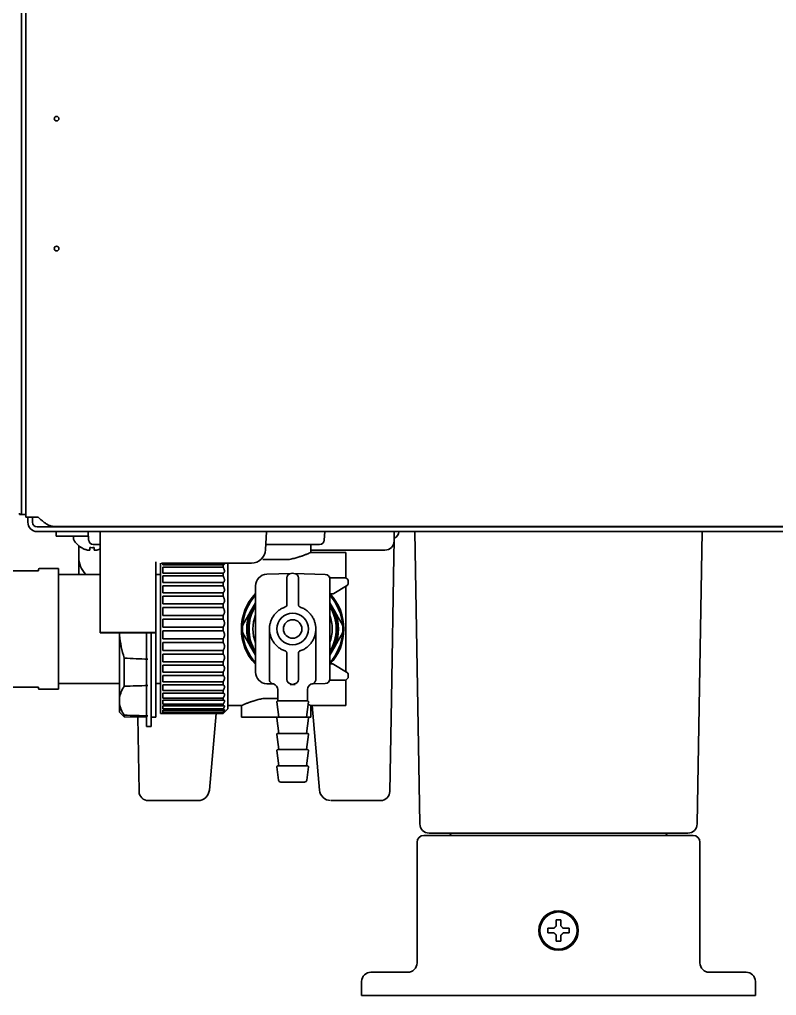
# Model space of a CAD drawing. Extents: x 5809 to 10669, y -850 to 3566.
# Drawn here: x 9530.1 to 9693.3, y 1270.8 to 1481.2 of the extents above; entities that cross this region are included whole.
import ezdxf

# ---------------------------------------------------------------- set-up
doc = ezdxf.new("R2010")
doc.units = 0
doc.header["$LTSCALE"] = 5
doc.layers.add('1', color=7, linetype='CONTINUOUS', true_color=0xffffff)

msp = doc.modelspace()

# ---------------------------------------------------------------- linework, layer by layer
at = {"layer": '1', "color": 7, "linetype": 'Continuous', "lineweight": 35}
for p, q in [((9531.47, 1373.93), (9531.47, 2070.96)), ((9530.47, 1559.88), (9530.47, 1374.53)), ((9530.07, 1374.53), (9530.07, 1374.8)), ((9531.47, 1374.53), (9530.07, 1374.53)), ((9531.47, 1373.93), (9534.07, 1373.93)), ((9531.87, 1372.83), (9531.87, 1373.93)), ((9532.87, 1372.83), (9532.87, 1373.93)), ((9533.87, 1371.83), (9778.77, 1371.83)), ((9537.53, 1371.93), (10529.01, 1371.93)), ((9674.77, 1371.93), (9674.77, 1371.83)), ((10531.47, 1370.83), (9533.87, 1370.83)), ((9537.95, 1369.83), (9537.95, 1370.83)), ((9542.95, 1369.83), (9537.95, 1369.83)), ((9544.94, 1369.83), (9542.95, 1369.83)), ((9544.98, 1368.97), (9544.88, 1370.83)), ((9547.47, 1370.83), (9547.47, 1349.08)), ((9583.3, 1370.83), (9583.09, 1366.87)), ((9595.86, 1370.83), (9595.77, 1368.97)), ((9610.87, 1370.83), (9610.84, 1368.79)), ((9611.84, 1370.83), (9611.84, 1370.77)), ((9616.37, 1307.79), (9615.27, 1370.83)), ((9676.17, 1307.79), (9677.27, 1370.83)), ((9541.7, 1369.43), (9541.7, 1369.23)), ((9542.87, 1367.72), (9542.87, 1365.33)), ((9545.98, 1368.03), (9546.98, 1368.03)), ((9546.98, 1368.03), (9547.47, 1368.03)), ((9583.15, 1368.03), (9593.77, 1368.03)), ((9592.85, 1366.28), (9592.85, 1368.03)), ((9593.77, 1368.03), (9594.77, 1368.03)), ((9610.84, 1368.79), (9610.78, 1365.47)), ((9543.4, 1367.35), (9543.4, 1367.38)), ((9600.45, 1366.33), (9592.76, 1366.33)), ((9592.85, 1366.83), (9605.84, 1366.83)), ((9600.45, 1360.78), (9600.45, 1366.33)), ((9605.84, 1366.83), (9608.84, 1366.83)), ((9610.78, 1365.47), (9610.24, 1334.69)), ((9542.87, 1361.58), (9542.87, 1365.33)), ((9559.47, 1349.08), (9559.47, 1364.27)), ((9560.45, 1331.58), (9560.45, 1364.03)), ((9560.65, 1364.03), (9580.1, 1364.03)), ((9560.95, 1363.65), (9560.95, 1364.03)), ((9573.95, 1363.65), (9560.95, 1363.65)), ((9573.95, 1363.12), (9573.95, 1363.65)), ((9574.95, 1364.03), (9574.95, 1332.58)), ((9588.28, 1364.83), (9582.53, 1364.83)), ((9534.15, 1362.35), (9515.83, 1362.35)), ((9534.15, 1362.63), (9534.15, 1362.35)), ((9538.45, 1362.83), (9534.35, 1362.83)), ((9538.45, 1336.83), (9538.45, 1362.83)), ((9547.47, 1361.58), (9538.45, 1361.58)), ((9560.45, 1361.58), (9559.47, 1361.58)), ((9560.95, 1361.86), (9560.95, 1363.12)), ((9560.95, 1363.12), (9573.95, 1363.12)), ((9573.95, 1361.86), (9560.95, 1361.86)), ((9560.95, 1359.84), (9560.95, 1361.25)), ((9560.95, 1361.25), (9573.95, 1361.25)), ((9573.95, 1361.25), (9573.95, 1361.86)), ((9583.37, 1361.63), (9588.57, 1361.81)), ((9588.67, 1361.82), (9588.95, 1361.83)), ((9588.95, 1361.83), (9589.24, 1361.82)), ((9589.24, 1361.82), (9595.99, 1361.58)), ((9573.95, 1359.84), (9560.95, 1359.84)), ((9560.95, 1357.61), (9560.95, 1359.15)), ((9560.95, 1359.15), (9573.95, 1359.15)), ((9573.95, 1359.15), (9573.95, 1359.84)), ((9580.95, 1340.52), (9580.95, 1359.13)), ((9596.95, 1360.58), (9596.95, 1359.58)), ((9596.95, 1359.58), (9596.95, 1340.07)), ((9597.26, 1360.83), (9600.2, 1360.83)), ((9600.59, 1359.11), (9597.82, 1357.45)), ((9600.45, 1340.63), (9600.45, 1359.03)), ((9600.95, 1360.08), (9600.95, 1359.75)), ((9573.95, 1357.61), (9560.95, 1357.61)), ((9573.95, 1356.88), (9573.95, 1357.61)), ((9587.7, 1355.04), (9587.7, 1358.32)), ((9590.2, 1358.32), (9590.2, 1355.04)), ((9597.1, 1357.38), (9596.95, 1357.38)), ((9597.56, 1357.38), (9597.1, 1357.38)), ((9560.95, 1355.24), (9560.95, 1356.88)), ((9560.95, 1356.88), (9573.95, 1356.88)), ((9573.95, 1355.24), (9560.95, 1355.24)), ((9573.95, 1354.47), (9573.95, 1355.24)), ((9580.95, 1355.47), (9579.68, 1353.26)), ((9598.23, 1353.26), (9596.95, 1355.47)), ((9560.95, 1352.76), (9560.95, 1354.47)), ((9560.95, 1354.47), (9573.95, 1354.47)), ((9573.95, 1352.76), (9560.95, 1352.76)), ((9573.95, 1351.97), (9573.95, 1352.76)), ((9560.95, 1351.97), (9573.95, 1351.97)), ((9560.95, 1350.23), (9560.95, 1351.97)), ((9547.47, 1349.08), (9554.06, 1349.08)), ((9547.47, 1349.08), (9547.47, 1348.98)), ((9547.47, 1348.98), (9559.47, 1348.98)), ((9551.65, 1348.49), (9551.65, 1348.98)), ((9554.06, 1349.08), (9559.47, 1349.08)), ((9557.45, 1328.83), (9557.45, 1348.98)), ((9558.45, 1348.98), (9558.45, 1328.83)), ((9559.45, 1330.79), (9559.45, 1348.98)), ((9559.47, 1348.98), (9559.47, 1349.08)), ((9573.95, 1350.23), (9560.95, 1350.23)), ((9560.95, 1349.42), (9573.95, 1349.42)), ((9560.95, 1347.69), (9560.95, 1349.42)), ((9573.95, 1349.42), (9573.95, 1350.23)), ((9583.95, 1349.83), (9583.95, 1338.85)), ((9593.95, 1338.84), (9593.95, 1349.85)), ((9551.65, 1335.04), (9551.65, 1348.49)), ((9573.95, 1347.69), (9560.95, 1347.69)), ((9560.95, 1345.18), (9560.95, 1346.89)), ((9560.95, 1346.89), (9573.95, 1346.89)), ((9573.95, 1346.89), (9573.95, 1347.69)), ((9573.95, 1345.18), (9560.95, 1345.18)), ((9560.95, 1342.77), (9560.95, 1344.41)), ((9560.95, 1344.41), (9573.95, 1344.41)), ((9573.95, 1344.41), (9573.95, 1345.18)), ((9579.68, 1346.39), (9580.95, 1344.18)), ((9587.7, 1341.33), (9587.7, 1344.61)), ((9590.2, 1344.61), (9590.2, 1341.33)), ((9596.95, 1344.18), (9598.23, 1346.39)), ((9552.65, 1343.56), (9552.65, 1337.5)), ((9573.95, 1342.77), (9560.95, 1342.77)), ((9573.95, 1342.04), (9573.95, 1342.77)), ((9596.95, 1342.28), (9597.1, 1342.28)), ((9597.1, 1342.28), (9597.56, 1342.28)), ((9597.82, 1342.2), (9600.59, 1340.54)), ((9560.95, 1340.5), (9560.95, 1342.04)), ((9560.95, 1342.04), (9573.95, 1342.04)), ((9573.95, 1340.5), (9560.95, 1340.5)), ((9573.95, 1339.82), (9573.95, 1340.5)), ((9538.45, 1338.08), (9551.65, 1338.08)), ((9559.45, 1338.08), (9560.45, 1338.08)), ((9560.95, 1338.41), (9560.95, 1339.82)), ((9560.95, 1339.82), (9573.95, 1339.82)), ((9573.95, 1338.41), (9560.95, 1338.41)), ((9573.95, 1337.79), (9573.95, 1338.41)), ((9584.82, 1337.97), (9583.37, 1338.02)), ((9595.99, 1338.07), (9593.08, 1337.97)), ((9596.95, 1340.07), (9596.95, 1339.07)), ((9600.2, 1338.83), (9597.26, 1338.83)), ((9600.45, 1333.33), (9600.45, 1338.87)), ((9600.95, 1339.9), (9600.95, 1339.58)), ((9515.84, 1337.3), (9534.15, 1337.3)), ((9534.15, 1337.03), (9534.15, 1337.3)), ((9534.35, 1336.83), (9538.45, 1336.83)), ((9560.95, 1336.54), (9560.95, 1337.79)), ((9560.95, 1337.79), (9573.95, 1337.79)), ((9573.95, 1336.54), (9560.95, 1336.54)), ((9560.95, 1334.92), (9560.95, 1336)), ((9560.95, 1336), (9573.95, 1336)), ((9573.95, 1336), (9573.95, 1336.54)), ((9585.75, 1336.76), (9585.75, 1334.33)), ((9588.48, 1337.84), (9588.44, 1337.84)), ((9588.95, 1337.83), (9588.48, 1337.84)), ((9589.43, 1337.84), (9588.95, 1337.83)), ((9589.47, 1337.84), (9589.43, 1337.84)), ((9592.15, 1334.33), (9592.15, 1336.76)), ((9551.65, 1333.7), (9551.65, 1335.04)), ((9573.95, 1334.92), (9560.95, 1334.92)), ((9560.95, 1333.6), (9560.95, 1334.47)), ((9560.95, 1334.47), (9573.95, 1334.47)), ((9573.95, 1334.47), (9573.95, 1334.92)), ((9582.53, 1334.83), (9585.75, 1334.83)), ((9585.55, 1334.1), (9585.95, 1330.83)), ((9588.95, 1334.33), (9585.75, 1334.33)), ((9592.15, 1334.33), (9588.95, 1334.33)), ((9591.95, 1330.83), (9592.35, 1334.1)), ((9609.89, 1314.79), (9610.24, 1334.69)), ((9551.65, 1331.93), (9551.65, 1333.7)), ((9551.65, 1331.93), (9552.65, 1330.91)), ((9573.95, 1333.6), (9560.95, 1333.6)), ((9560.95, 1332.6), (9560.95, 1333.25)), ((9560.95, 1333.25), (9573.95, 1333.25)), ((9573.95, 1332.6), (9560.95, 1332.6)), ((9560.95, 1331.93), (9560.95, 1332.35)), ((9560.95, 1332.35), (9573.95, 1332.35)), ((9573.95, 1331.93), (9560.95, 1331.93)), ((9560.95, 1331.61), (9560.95, 1331.79)), ((9560.95, 1331.79), (9573.95, 1331.79)), ((9573.95, 1333.25), (9573.95, 1333.6)), ((9573.95, 1332.35), (9573.95, 1332.6)), ((9573.95, 1331.79), (9573.95, 1331.93)), ((9574.1, 1331.72), (9573.95, 1331.58)), ((9574.1, 1331.72), (9574.95, 1332.58)), ((9574.95, 1333.33), (9578.05, 1333.33)), ((9577.95, 1333.37), (9577.95, 1330.83)), ((9592.76, 1333.33), (9600.45, 1333.33)), ((9592.85, 1330.83), (9592.85, 1333.37)), ((9594.75, 1315.11), (9593.15, 1333.33)), ((9552.65, 1330.91), (9552.65, 1331.24)), ((9552.65, 1330.91), (9557.45, 1330.82)), ((9555.85, 1314.79), (9555.57, 1330.86)), ((9558.45, 1330.81), (9559.45, 1330.79)), ((9560.45, 1331.58), (9560.95, 1331.58)), ((9573.95, 1331.61), (9560.95, 1331.61)), ((9560.95, 1331.58), (9573.95, 1331.58)), ((9572.44, 1331.64), (9571, 1315.11)), ((9573.95, 1331.58), (9573.95, 1331.61)), ((9577.95, 1330.83), (9585.4, 1330.83)), ((9585.4, 1330.83), (9585.75, 1330.83)), ((9585.55, 1330.6), (9585.95, 1327.33)), ((9585.75, 1330.83), (9592.15, 1330.83)), ((9591.95, 1327.33), (9592.35, 1330.6)), ((9592.15, 1330.83), (9592.85, 1330.83)), ((9557.45, 1328.83), (9558.45, 1328.83)), ((9585.55, 1327.1), (9585.95, 1323.83)), ((9592.15, 1327.33), (9585.75, 1327.33)), ((9591.95, 1323.83), (9592.35, 1327.1)), ((9585.55, 1323.6), (9585.95, 1320.33)), ((9592.15, 1323.83), (9585.75, 1323.83)), ((9591.95, 1320.33), (9592.35, 1323.6)), ((9585.55, 1320.1), (9585.9, 1317.27)), ((9592.15, 1320.33), (9585.75, 1320.33)), ((9592.01, 1317.27), (9592.35, 1320.1)), ((9586.4, 1316.83), (9591.51, 1316.83)), ((9557.85, 1312.83), (9568.51, 1312.83)), ((9597.24, 1312.83), (9607.9, 1312.83)), ((9617.27, 1305.33), (9619.77, 1305.33)), ((9620.37, 1305.83), (9618.37, 1305.83)), ((9619.77, 1305.33), (9672.77, 1305.33)), ((9672.17, 1305.83), (9620.37, 1305.83)), ((9623.03, 1305.33), (9623.03, 1305.33)), ((9623.03, 1305.33), (9623.03, 1305.33)), ((9669.51, 1305.33), (9669.51, 1305.33)), ((9674.17, 1305.83), (9672.17, 1305.83)), ((9672.77, 1305.33), (9675.27, 1305.33)), ((9615.77, 1277.83), (9615.77, 1303.83)), ((9676.77, 1303.83), (9676.77, 1277.83)), ((9643.97, 1284.83), (9643.97, 1285.33)), ((9643.97, 1284.33), (9643.97, 1284.83)), ((9648.57, 1285.33), (9648.57, 1284.83)), ((9648.57, 1284.83), (9648.57, 1284.33)), ((9604.86, 1275.58), (9604.85, 1275.57)), ((9605.83, 1275.83), (9607.83, 1275.83)), ((9607.83, 1275.83), (9614.14, 1275.83)), ((9678.32, 1275.88), (9678.14, 1275.93)), ((9678.4, 1275.83), (9684.72, 1275.83)), ((9684.72, 1275.83), (9686.72, 1275.83)), ((9687.7, 1275.57), (9687.68, 1275.58)), ((9603.77, 1270.83), (9603.83, 1273.86)), ((9688.72, 1273.86), (9688.77, 1270.83)), ((9607.77, 1270.83), (9603.77, 1270.83)), ((9684.77, 1270.83), (9607.77, 1270.83)), ((9688.77, 1270.83), (9684.77, 1270.83))]:
    msp.add_line(p, q, dxfattribs=at)
for centre, radius in [((9538.07, 1459.83), 0.5), ((9538.07, 1431.83), 0.5), ((9588.95, 1349.83), 3.4), ((9588.95, 1349.83), 2), ((9646.27, 1284.83), 4.25), ((9646.27, 1284.83), 4)]:
    msp.add_circle(centre, radius, dxfattribs=at)
for centre, radius, start, end in [((9533.87, 1372.83), 2, 180, 270), ((9533.87, 1372.83), 1, 180, 270), ((9542.1, 1369.43), 0.4, 90, 180), ((9610.34, 1370.83), 1.5, 289.9269, 358), ((9542.1, 1369.23), 0.4, 180, 210.3012), ((9545.9, 1371.45), 4.8, 210.3012, 238.6273), ((9545.98, 1369.03), 1, 183, 270), ((9594.77, 1369.03), 1, 270, 357), ((9608.84, 1368.83), 2, 270, 359), ((9580.1, 1367.03), 3, 270, 357), ((9548.37, 1365.33), 5.5, 180, 222.9862), ((9534.35, 1362.63), 0.2, 90, 180), ((9583.45, 1359.13), 2.5, 92, 180), ((9588.7, 1360.82), 1, 92.0003, 180), ((9589.2, 1360.82), 1, 0, 88), ((9595.95, 1360.58), 1, 0, 88), ((9597.26, 1361.33), 0.5, 209.7821, 270), ((9600.2, 1360.08), 0.75, 0, 90), ((9600.2, 1359.75), 0.75, 300.9638, 0), ((9588.95, 1349.83), 11.05, 136.3895, 223.6163), ((9588.95, 1349.83), 10.8, 137.7946, 175.4744), ((9588.95, 1349.83), 11.05, 316.3838, 43.6106), ((9588.95, 1349.83), 10.8, 4.5256, 42.2054), ((9597.56, 1357.88), 0.5, 270, 300.9638), ((9588.95, 1349.83), 9.65, 146.0024, 213.9975), ((9587.2, 1355.04), 0.5, 288.553, 0), ((9588.95, 1349.83), 9.65, 0, 34.0031), ((9588.95, 1349.83), 9.89, 159.6926, 200.3074), ((9588.95, 1349.83), 9.4, 148.3312, 211.6687), ((9588.95, 1349.83), 8.55, 159.3393, 200.6606), ((9588.95, 1349.83), 9.4, 0, 31.6744), ((9588.95, 1349.83), 8.55, 0, 20.6663), ((9588.95, 1349.83), 9.89, 339.6926, 20.3074), ((9588.95, 1349.83), 10.8, 175.4744, 184.5256), ((9588.95, 1349.83), 5, 342.7172, 17.3503), ((9588.95, 1349.83), 10.8, 355.4744, 4.5256), ((9588.95, 1349.83), 10.8, 184.5256, 222.2054), ((9588.95, 1349.83), 9.65, 325.9969, 0), ((9588.95, 1349.83), 9.4, 328.3256, 0), ((9588.95, 1349.83), 8.55, 339.3337, 0), ((9588.95, 1349.83), 10.8, 317.7946, 355.4744), ((9590.7, 1344.61), 0.5, 108.553, 180), ((9694.75, 4040.46), 2700.64, 266.98385, 267.09219), ((9597.56, 1341.78), 0.5, 59.0362, 90), ((9583.45, 1340.52), 2.5, 180, 268), ((9600.2, 1339.9), 0.75, 0, 59.0362), ((9595.95, 1339.07), 1, 272, 0), ((9597.26, 1338.33), 0.5, 90, 150.2179), ((9600.2, 1339.58), 0.75, 270, 0), ((9534.35, 1337.03), 0.2, 180, 270), ((9585.75, 1334.13), 0.2, 90, 186.9365), ((9592.15, 1334.13), 0.2, 353.0635, 90), ((9585.75, 1330.63), 0.2, 90, 186.9365), ((9592.15, 1330.63), 0.2, 353.0635, 90), ((9585.75, 1327.13), 0.2, 90, 186.9365), ((9592.15, 1327.13), 0.2, 353.0635, 90), ((9585.75, 1323.63), 0.2, 90, 186.9365), ((9592.15, 1323.63), 0.2, 353.0635, 90), ((9585.75, 1320.13), 0.2, 90, 186.9365), ((9592.15, 1320.13), 0.2, 353.0635, 90), ((9586.4, 1317.33), 0.5, 186.9365, 270), ((9591.51, 1317.33), 0.5, 270, 353.0635), ((9568.51, 1315.33), 2.5, 271.5557, 355), ((9597.24, 1315.33), 2.5, 185, 267.8197), ((9557.85, 1314.83), 2, 181, 269.999), ((9607.9, 1314.83), 2, 272.0666, 359), ((9618.37, 1307.83), 2, 181, 270), ((9674.17, 1307.83), 2, 270, 359), ((9617.27, 1303.83), 1.5, 90, 180), ((9622.53, 1305.33), 0.5, 1, 90), ((9622.57, 1305.33), 0.5, 0, 90), ((9669.97, 1305.33), 0.5, 90, 180), ((9670.01, 1305.33), 0.5, 90, 179), ((9675.27, 1303.83), 1.5, 0, 90), ((9613.77, 1277.83), 2, 270, 0), ((9678.77, 1277.83), 2, 180, 270), ((9605.83, 1273.83), 2, 90, 179), ((9686.72, 1273.83), 2, 1, 90)]:
    msp.add_arc(centre, radius, start, end, dxfattribs=at)
for centre, major_axis, ratio, start_param, end_param in [((9588.7, 1338.94), (-1, 0), 0.9574, 0, 1.527307), ((9589.2, 1338.94), (1, 0), 0.957403, 4.755865, 6.283172), ((9593.4, 1336.76), (0.08, -1.25), 1, 3.110904, 4.65072), ((9694.75, -10.95), (-2700.64, 0), 0.5, 4.76314, 4.765031), ((9584.5, 1336.76), (0.06, 1.25), 1, 4.75561, 6.08084), ((9694.75, 2679.68), (-2700.64, 0), 0.5, 1.518154, 1.520046)]:
    msp.add_ellipse(centre, major_axis=major_axis, ratio=ratio, start_param=start_param, end_param=end_param, dxfattribs=at)
for points, knots in [([(9537.53, 1371.93), (9537.44, 1371.93), (9537.27, 1371.94), (9537, 1371.98), (9536.74, 1372.05), (9536.47, 1372.15), (9536.2, 1372.28), (9535.94, 1372.43), (9535.67, 1372.6), (9535.4, 1372.79), (9535.14, 1372.99), (9534.87, 1373.22), (9534.61, 1373.45), (9534.34, 1373.68), (9534.16, 1373.85), (9534.07, 1373.93)], [0.0026375, 0.0026375, 0.0026375, 0.0026375, 0.0769231, 0.1538462, 0.2307692, 0.3076923, 0.3846154, 0.4615385, 0.5384615, 0.6153846, 0.6923077, 0.7692308, 0.8461538, 0.9230769, 1, 1, 1, 1]), ([(9675.3, 1371.88), (9675.28, 1371.88), (9675.27, 1371.88), (9675.1, 1371.84), (9674.94, 1371.83), (9674.77, 1371.83)], [0, 0, 0, 0, 0.067474, 0.067474, 1, 1, 1, 1]), ([(9543.4, 1367.38), (9543.61, 1367.26), (9543.82, 1367.15), (9544.14, 1367.01), (9544.25, 1366.97), (9544.47, 1366.89), (9544.59, 1366.86), (9544.7, 1366.83)], [0, 0, 0, 0, 0.5, 0.5, 0.75, 0.75, 1, 1, 1, 1]), ([(9546.2, 1367.38), (9546.2, 1367.26), (9546.2, 1367.15), (9546.2, 1367.01), (9546.2, 1366.97), (9546.2, 1366.89), (9546.2, 1366.86), (9546.2, 1366.83)], [0, 0, 0, 0, 0.5, 0.5, 0.75, 0.75, 1, 1, 1, 1]), ([(9546.7, 1366.83), (9546.76, 1366.84), (9546.87, 1366.87), (9547.03, 1366.92), (9547.19, 1366.98), (9547.33, 1367.04), (9547.43, 1367.08), (9547.47, 1367.1)], [0, 0, 0, 0, 0.205208, 0.410416, 0.615624, 0.820832, 1, 1, 1, 1]), ([(9592.85, 1366.33), (9592.85, 1366.33), (9592.84, 1366.32), (9592.8, 1366.3), (9592.76, 1366.29), (9592.76, 1366.28), (9592.74, 1366.28), (9592.73, 1366.27), (9592.71, 1366.26), (9592.69, 1366.25), (9592.63, 1366.23), (9592.53, 1366.18), (9592.35, 1366.11), (9592.21, 1366.04), (9592.09, 1365.99), (9592.05, 1365.98), (9591.98, 1365.95), (9591.96, 1365.94), (9591.92, 1365.92), (9591.8, 1365.88), (9591.59, 1365.79), (9591.27, 1365.67), (9591.04, 1365.59), (9590.86, 1365.53), (9590.76, 1365.49), (9590.67, 1365.46), (9590.6, 1365.44), (9590.57, 1365.43), (9590.4, 1365.37), (9590.13, 1365.29), (9589.7, 1365.16), (9589.25, 1365.04), (9588.94, 1364.97), (9588.61, 1364.89), (9588.45, 1364.86), (9588.28, 1364.83)], [0, 0, 0, 0, 0.062394, 0.124901, 0.124901, 0.140528, 0.140528, 0.156155, 0.156155, 0.187408, 0.187408, 0.249915, 0.312422, 0.374929, 0.374929, 0.406183, 0.406183, 0.42181, 0.42181, 0.437436, 0.499944, 0.562451, 0.624958, 0.624958, 0.656211, 0.671838, 0.671838, 0.687465, 0.687465, 0.749972, 0.812479, 0.874986, 0.937493, 0.937493, 1, 1, 1, 1]), ([(9573.95, 1363.65), (9574, 1363.66), (9574.04, 1363.67), (9574.09, 1363.69), (9574.11, 1363.69), (9574.13, 1363.71), (9574.14, 1363.71), (9574.16, 1363.73), (9574.16, 1363.73), (9574.2, 1363.76), (9574.22, 1363.8), (9574.24, 1363.85), (9574.24, 1363.88), (9574.25, 1363.91), (9574.25, 1363.92), (9574.25, 1363.95), (9574.25, 1363.96), (9574.25, 1363.99), (9574.25, 1364), (9574.25, 1364.02)], [0, 0, 0, 0, 0.232301, 0.232301, 0.348452, 0.348452, 0.406528, 0.406528, 0.464603, 0.464603, 0.696904, 0.696904, 0.813055, 0.813055, 0.87113, 0.87113, 0.929206, 0.929206, 1, 1, 1, 1]), ([(9573.95, 1361.86), (9574, 1361.88), (9574.04, 1361.89), (9574.09, 1361.93), (9574.11, 1361.94), (9574.13, 1361.96), (9574.14, 1361.97), (9574.16, 1361.99), (9574.16, 1362), (9574.2, 1362.04), (9574.22, 1362.08), (9574.24, 1362.16), (9574.24, 1362.18), (9574.25, 1362.22), (9574.25, 1362.24), (9574.25, 1362.26), (9574.25, 1362.28), (9574.25, 1362.35), (9574.25, 1362.42), (9574.23, 1362.5), (9574.22, 1362.52), (9574.22, 1362.55), (9574.2, 1362.6), (9574.18, 1362.66), (9574.16, 1362.73), (9574.14, 1362.76), (9574.11, 1362.83), (9574.09, 1362.87), (9574.04, 1362.98), (9574, 1363.05), (9573.95, 1363.12)], [0, 0, 0, 0, 0.125, 0.125, 0.1875, 0.1875, 0.21875, 0.21875, 0.25, 0.25, 0.375, 0.375, 0.4375, 0.4375, 0.46875, 0.46875, 0.5, 0.5, 0.625, 0.625, 0.65625, 0.65625, 0.6875, 0.75, 0.75, 0.8125, 0.8125, 0.875, 0.875, 1, 1, 1, 1]), ([(9573.95, 1359.84), (9574, 1359.86), (9574.04, 1359.89), (9574.09, 1359.94), (9574.11, 1359.95), (9574.13, 1359.98), (9574.14, 1359.99), (9574.16, 1360.01), (9574.16, 1360.03), (9574.2, 1360.08), (9574.22, 1360.13), (9574.24, 1360.22), (9574.24, 1360.25), (9574.25, 1360.29), (9574.25, 1360.31), (9574.25, 1360.34), (9574.25, 1360.36), (9574.25, 1360.44), (9574.25, 1360.51), (9574.23, 1360.6), (9574.22, 1360.62), (9574.22, 1360.66), (9574.2, 1360.71), (9574.18, 1360.77), (9574.16, 1360.84), (9574.14, 1360.88), (9574.11, 1360.96), (9574.09, 1360.99), (9574.04, 1361.1), (9574, 1361.18), (9573.95, 1361.25)], [0, 0, 0, 0, 0.125, 0.125, 0.1875, 0.1875, 0.21875, 0.21875, 0.25, 0.25, 0.375, 0.375, 0.4375, 0.4375, 0.46875, 0.46875, 0.5, 0.5, 0.625, 0.625, 0.65625, 0.65625, 0.6875, 0.75, 0.75, 0.8125, 0.8125, 0.875, 0.875, 1, 1, 1, 1]), ([(9573.95, 1357.61), (9574, 1357.65), (9574.04, 1357.68), (9574.09, 1357.75), (9574.11, 1357.77), (9574.13, 1357.8), (9574.14, 1357.82), (9574.16, 1357.84), (9574.16, 1357.86), (9574.2, 1357.92), (9574.22, 1357.98), (9574.24, 1358.08), (9574.24, 1358.11), (9574.25, 1358.16), (9574.25, 1358.18), (9574.25, 1358.22), (9574.25, 1358.23), (9574.25, 1358.32), (9574.25, 1358.4), (9574.23, 1358.5), (9574.22, 1358.52), (9574.22, 1358.55), (9574.2, 1358.61), (9574.18, 1358.67), (9574.16, 1358.75), (9574.14, 1358.79), (9574.11, 1358.86), (9574.09, 1358.9), (9574.04, 1359.01), (9574, 1359.08), (9573.95, 1359.15)], [0, 0, 0, 0, 0.125, 0.125, 0.1875, 0.1875, 0.21875, 0.21875, 0.25, 0.25, 0.375, 0.375, 0.4375, 0.4375, 0.46875, 0.46875, 0.5, 0.5, 0.625, 0.625, 0.65625, 0.65625, 0.6875, 0.75, 0.75, 0.8125, 0.8125, 0.875, 0.875, 1, 1, 1, 1]), ([(9587.7, 1358.32), (9587.7, 1358.51), (9587.7, 1358.89), (9587.7, 1359.43), (9587.7, 1359.91), (9587.7, 1360.3), (9587.7, 1360.59), (9587.7, 1360.77), (9587.7, 1360.82), (9587.7, 1360.82)], [0, 0, 0, 0, 0.146168, 0.289853, 0.434024, 0.577627, 0.714047, 0.851827, 1, 1, 1, 1]), ([(9590.2, 1360.82), (9590.2, 1360.82), (9590.2, 1360.77), (9590.2, 1360.57), (9590.2, 1360.26), (9590.2, 1359.86), (9590.2, 1359.39), (9590.2, 1358.87), (9590.2, 1358.51), (9590.2, 1358.32)], [0, 0, 0, 0, 0.148263, 0.293914, 0.439938, 0.585587, 0.720883, 0.853972, 1, 1, 1, 1]), ([(9573.95, 1355.24), (9574, 1355.28), (9574.04, 1355.33), (9574.09, 1355.4), (9574.11, 1355.43), (9574.13, 1355.47), (9574.14, 1355.48), (9574.16, 1355.51), (9574.16, 1355.53), (9574.2, 1355.6), (9574.22, 1355.67), (9574.24, 1355.78), (9574.24, 1355.81), (9574.25, 1355.87), (9574.25, 1355.89), (9574.25, 1355.93), (9574.25, 1355.94), (9574.25, 1356.04), (9574.25, 1356.12), (9574.23, 1356.22), (9574.22, 1356.24), (9574.22, 1356.28), (9574.2, 1356.34), (9574.18, 1356.4), (9574.16, 1356.48), (9574.14, 1356.52), (9574.11, 1356.59), (9574.09, 1356.63), (9574.04, 1356.74), (9574, 1356.81), (9573.95, 1356.88)], [0, 0, 0, 0, 0.125, 0.125, 0.1875, 0.1875, 0.21875, 0.21875, 0.25, 0.25, 0.375, 0.375, 0.4375, 0.4375, 0.46875, 0.46875, 0.5, 0.5, 0.625, 0.625, 0.65625, 0.65625, 0.6875, 0.75, 0.75, 0.8125, 0.8125, 0.875, 0.875, 1, 1, 1, 1]), ([(9590.2, 1355.04), (9590.2, 1354.99), (9590.21, 1354.94), (9590.24, 1354.84), (9590.27, 1354.79), (9590.33, 1354.71), (9590.36, 1354.67), (9590.45, 1354.61), (9590.49, 1354.58), (9590.54, 1354.57)], [0, 0, 0, 0, 0.25, 0.25, 0.5, 0.5, 0.75, 0.75, 1, 1, 1, 1]), ([(9573.95, 1352.76), (9574, 1352.81), (9574.04, 1352.86), (9574.09, 1352.95), (9574.11, 1352.98), (9574.13, 1353.03), (9574.14, 1353.04), (9574.16, 1353.07), (9574.16, 1353.09), (9574.2, 1353.17), (9574.22, 1353.25), (9574.24, 1353.36), (9574.24, 1353.4), (9574.25, 1353.46), (9574.25, 1353.48), (9574.25, 1353.52), (9574.25, 1353.54), (9574.25, 1353.64), (9574.25, 1353.72), (9574.23, 1353.82), (9574.22, 1353.84), (9574.22, 1353.88), (9574.2, 1353.94), (9574.18, 1354), (9574.16, 1354.08), (9574.14, 1354.12), (9574.11, 1354.19), (9574.09, 1354.23), (9574.04, 1354.34), (9574, 1354.4), (9573.95, 1354.47)], [0, 0, 0, 0, 0.125, 0.125, 0.1875, 0.1875, 0.21875, 0.21875, 0.25, 0.25, 0.375, 0.375, 0.4375, 0.4375, 0.46875, 0.46875, 0.5, 0.5, 0.625, 0.625, 0.65625, 0.65625, 0.6875, 0.75, 0.75, 0.8125, 0.8125, 0.875, 0.875, 1, 1, 1, 1]), ([(9578.19, 1350.68), (9578.43, 1351.1), (9578.68, 1351.53), (9579.18, 1352.39), (9579.43, 1352.82), (9579.68, 1353.26)], [0, 0, 0, 0, 0.5, 0.5, 1, 1, 1, 1]), ([(9587.36, 1345.09), (9587.08, 1345.18), (9586.81, 1345.3), (9586.3, 1345.58), (9586.06, 1345.74), (9585.63, 1346.08), (9585.43, 1346.27), (9585.06, 1346.67), (9584.9, 1346.88), (9584.62, 1347.32), (9584.5, 1347.54), (9584.29, 1348), (9584.21, 1348.23), (9584.08, 1348.69), (9584.03, 1348.92), (9583.97, 1349.37), (9583.95, 1349.6), (9583.95, 1349.83), (9583.95, 1349.84), (9583.95, 1349.87), (9583.95, 1349.91), (9583.96, 1350.01), (9583.96, 1350.09), (9583.97, 1350.26), (9583.98, 1350.38), (9584.03, 1350.72), (9584.08, 1350.95), (9584.21, 1351.41), (9584.29, 1351.64), (9584.49, 1352.1), (9584.61, 1352.32), (9584.9, 1352.76), (9585.06, 1352.97), (9585.42, 1353.37), (9585.62, 1353.56), (9586.06, 1353.91), (9586.3, 1354.07), (9586.81, 1354.35), (9587.08, 1354.47), (9587.36, 1354.57)], [0, 0, 0, 0, 0.0625, 0.0625, 0.125, 0.125, 0.1875, 0.1875, 0.25, 0.25, 0.3125, 0.3125, 0.375, 0.375, 0.4375, 0.4375, 0.5, 0.5, 0.503906, 0.503906, 0.507812, 0.515625, 0.53125, 0.53125, 0.5625, 0.5625, 0.625, 0.625, 0.6875, 0.6875, 0.75, 0.75, 0.8125, 0.8125, 0.875, 0.875, 0.9375, 0.9375, 1, 1, 1, 1]), ([(9590.54, 1354.57), (9590.83, 1354.47), (9591.09, 1354.35), (9591.6, 1354.08), (9591.84, 1353.92), (9592.27, 1353.58), (9592.47, 1353.39), (9592.83, 1352.99), (9592.99, 1352.79), (9593.27, 1352.35), (9593.4, 1352.13), (9593.6, 1351.68), (9593.69, 1351.45), (9593.82, 1351), (9593.87, 1350.77), (9593.93, 1350.32), (9593.95, 1350.1), (9593.95, 1349.88), (9593.95, 1349.87), (9593.95, 1349.87), (9593.95, 1349.87), (9593.95, 1349.85), (9593.95, 1349.83), (9593.95, 1349.78), (9593.95, 1349.68), (9593.95, 1349.6), (9593.94, 1349.43), (9593.93, 1349.31), (9593.88, 1348.97), (9593.84, 1348.74), (9593.71, 1348.27), (9593.63, 1348.04), (9593.42, 1347.58), (9593.3, 1347.35), (9593.02, 1346.91), (9592.86, 1346.69), (9592.5, 1346.29), (9592.3, 1346.1), (9591.85, 1345.74), (9591.62, 1345.58), (9591.1, 1345.3), (9590.83, 1345.18), (9590.54, 1345.09)], [0, 0, 0, 0, 0.0625, 0.0625, 0.125, 0.125, 0.1875, 0.1875, 0.25, 0.25, 0.3125, 0.3125, 0.375, 0.375, 0.4375, 0.4375, 0.5, 0.5, 0.500488, 0.500488, 0.500977, 0.501953, 0.503906, 0.507812, 0.515625, 0.53125, 0.53125, 0.5625, 0.5625, 0.625, 0.625, 0.6875, 0.6875, 0.75, 0.75, 0.8125, 0.8125, 0.875, 0.875, 0.9375, 0.9375, 1, 1, 1, 1]), ([(9598.23, 1353.26), (9598.48, 1352.82), (9598.73, 1352.39), (9599.23, 1351.53), (9599.47, 1351.1), (9599.72, 1350.68)], [0, 0, 0, 0, 0.5, 0.5, 1, 1, 1, 1]), ([(9573.95, 1350.23), (9574, 1350.28), (9574.04, 1350.34), (9574.09, 1350.44), (9574.11, 1350.47), (9574.13, 1350.52), (9574.14, 1350.54), (9574.16, 1350.57), (9574.16, 1350.59), (9574.2, 1350.68), (9574.22, 1350.75), (9574.24, 1350.87), (9574.24, 1350.91), (9574.25, 1350.97), (9574.25, 1350.99), (9574.25, 1351.04), (9574.25, 1351.06), (9574.25, 1351.16), (9574.25, 1351.24), (9574.23, 1351.34), (9574.22, 1351.36), (9574.22, 1351.4), (9574.2, 1351.46), (9574.18, 1351.52), (9574.16, 1351.6), (9574.14, 1351.63), (9574.11, 1351.71), (9574.09, 1351.74), (9574.04, 1351.84), (9574, 1351.91), (9573.95, 1351.97)], [0, 0, 0, 0, 0.125, 0.125, 0.1875, 0.1875, 0.21875, 0.21875, 0.25, 0.25, 0.375, 0.375, 0.4375, 0.4375, 0.46875, 0.46875, 0.5, 0.5, 0.625, 0.625, 0.65625, 0.65625, 0.6875, 0.75, 0.75, 0.8125, 0.8125, 0.875, 0.875, 1, 1, 1, 1]), ([(9584.16, 1351.25), (9584.21, 1351.42), (9584.27, 1351.57), (9584.37, 1351.83), (9584.41, 1351.93), (9584.51, 1352.12), (9584.56, 1352.22), (9584.62, 1352.31)], [0, 0, 0, 0, 0.436142, 0.436142, 0.718071, 0.718071, 1, 1, 1, 1]), ([(9573.95, 1347.69), (9574, 1347.75), (9574.04, 1347.81), (9574.09, 1347.91), (9574.11, 1347.95), (9574.13, 1348), (9574.14, 1348.02), (9574.16, 1348.05), (9574.16, 1348.07), (9574.2, 1348.17), (9574.22, 1348.25), (9574.24, 1348.37), (9574.24, 1348.41), (9574.25, 1348.47), (9574.25, 1348.49), (9574.25, 1348.53), (9574.25, 1348.55), (9574.25, 1348.65), (9574.25, 1348.74), (9574.23, 1348.84), (9574.22, 1348.85), (9574.22, 1348.89), (9574.2, 1348.95), (9574.18, 1349.01), (9574.16, 1349.08), (9574.14, 1349.11), (9574.11, 1349.18), (9574.09, 1349.22), (9574.04, 1349.31), (9574, 1349.37), (9573.95, 1349.42)], [0, 0, 0, 0, 0.125, 0.125, 0.1875, 0.1875, 0.21875, 0.21875, 0.25, 0.25, 0.375, 0.375, 0.4375, 0.4375, 0.46875, 0.46875, 0.5, 0.5, 0.625, 0.625, 0.65625, 0.65625, 0.6875, 0.75, 0.75, 0.8125, 0.8125, 0.875, 0.875, 1, 1, 1, 1]), ([(9579.68, 1346.39), (9579.43, 1346.83), (9579.18, 1347.26), (9578.68, 1348.12), (9578.43, 1348.55), (9578.19, 1348.97)], [0, 0, 0, 0, 0.5, 0.5, 1, 1, 1, 1]), ([(9599.72, 1348.97), (9599.47, 1348.55), (9599.23, 1348.12), (9598.73, 1347.26), (9598.48, 1346.83), (9598.23, 1346.39)], [0, 0, 0, 0, 0.5, 0.5, 1, 1, 1, 1]), ([(9552.65, 1343.56), (9552.39, 1344.36), (9552.17, 1345.17), (9551.83, 1346.82), (9551.72, 1347.65), (9551.65, 1348.49)], [0, 0, 0, 0, 0.5, 0.5, 1, 1, 1, 1]), ([(9573.95, 1345.18), (9574, 1345.25), (9574.04, 1345.32), (9574.09, 1345.42), (9574.11, 1345.46), (9574.13, 1345.52), (9574.14, 1345.53), (9574.16, 1345.57), (9574.16, 1345.59), (9574.2, 1345.69), (9574.22, 1345.77), (9574.24, 1345.89), (9574.24, 1345.93), (9574.25, 1345.99), (9574.25, 1346.01), (9574.25, 1346.05), (9574.25, 1346.07), (9574.25, 1346.17), (9574.25, 1346.25), (9574.23, 1346.35), (9574.22, 1346.37), (9574.22, 1346.4), (9574.2, 1346.46), (9574.18, 1346.51), (9574.16, 1346.58), (9574.14, 1346.61), (9574.11, 1346.67), (9574.09, 1346.7), (9574.04, 1346.79), (9574, 1346.84), (9573.95, 1346.89)], [0, 0, 0, 0, 0.125, 0.125, 0.1875, 0.1875, 0.21875, 0.21875, 0.25, 0.25, 0.375, 0.375, 0.4375, 0.4375, 0.46875, 0.46875, 0.5, 0.5, 0.625, 0.625, 0.65625, 0.65625, 0.6875, 0.75, 0.75, 0.8125, 0.8125, 0.875, 0.875, 1, 1, 1, 1]), ([(9584.62, 1347.34), (9584.59, 1347.39), (9584.56, 1347.44), (9584.51, 1347.53), (9584.49, 1347.58), (9584.43, 1347.7), (9584.4, 1347.77), (9584.37, 1347.84)], [0, 0, 0, 0, 0.293816, 0.293816, 0.587633, 0.587633, 1, 1, 1, 1]), ([(9573.95, 1342.77), (9574, 1342.84), (9574.04, 1342.91), (9574.09, 1343.02), (9574.11, 1343.06), (9574.13, 1343.11), (9574.14, 1343.13), (9574.16, 1343.17), (9574.16, 1343.19), (9574.2, 1343.29), (9574.22, 1343.37), (9574.24, 1343.49), (9574.24, 1343.53), (9574.25, 1343.59), (9574.25, 1343.61), (9574.25, 1343.65), (9574.25, 1343.67), (9574.25, 1343.76), (9574.25, 1343.84), (9574.23, 1343.93), (9574.22, 1343.94), (9574.22, 1343.98), (9574.2, 1344.03), (9574.18, 1344.08), (9574.16, 1344.14), (9574.14, 1344.17), (9574.11, 1344.22), (9574.09, 1344.25), (9574.04, 1344.33), (9574, 1344.37), (9573.95, 1344.41)], [0, 0, 0, 0, 0.125, 0.125, 0.1875, 0.1875, 0.21875, 0.21875, 0.25, 0.25, 0.375, 0.375, 0.4375, 0.4375, 0.46875, 0.46875, 0.5, 0.5, 0.625, 0.625, 0.65625, 0.65625, 0.6875, 0.75, 0.75, 0.8125, 0.8125, 0.875, 0.875, 1, 1, 1, 1]), ([(9587.7, 1344.61), (9587.7, 1344.66), (9587.7, 1344.72), (9587.66, 1344.81), (9587.64, 1344.86), (9587.58, 1344.95), (9587.54, 1344.98), (9587.46, 1345.05), (9587.41, 1345.07), (9587.36, 1345.09)], [0, 0, 0, 0, 0.25, 0.25, 0.5, 0.5, 0.75, 0.75, 1, 1, 1, 1]), ([(9573.95, 1340.5), (9574, 1340.57), (9574.04, 1340.64), (9574.09, 1340.75), (9574.11, 1340.79), (9574.13, 1340.85), (9574.14, 1340.86), (9574.16, 1340.9), (9574.16, 1340.92), (9574.2, 1341.02), (9574.22, 1341.1), (9574.24, 1341.21), (9574.24, 1341.25), (9574.25, 1341.31), (9574.25, 1341.32), (9574.25, 1341.36), (9574.25, 1341.38), (9574.25, 1341.47), (9574.25, 1341.54), (9574.23, 1341.62), (9574.22, 1341.64), (9574.22, 1341.67), (9574.2, 1341.71), (9574.18, 1341.76), (9574.16, 1341.81), (9574.14, 1341.84), (9574.11, 1341.88), (9574.09, 1341.91), (9574.04, 1341.97), (9574, 1342.01), (9573.95, 1342.04)], [0, 0, 0, 0, 0.125, 0.125, 0.1875, 0.1875, 0.21875, 0.21875, 0.25, 0.25, 0.375, 0.375, 0.4375, 0.4375, 0.46875, 0.46875, 0.5, 0.5, 0.625, 0.625, 0.65625, 0.65625, 0.6875, 0.75, 0.75, 0.8125, 0.8125, 0.875, 0.875, 1, 1, 1, 1]), ([(9587.7, 1338.94), (9587.7, 1338.99), (9587.7, 1339.14), (9587.7, 1339.45), (9587.7, 1339.84), (9587.7, 1340.29), (9587.7, 1340.79), (9587.7, 1341.15), (9587.7, 1341.33)], [0, 0, 0, 0, 0.170153, 0.338815, 0.505661, 0.664621, 0.826311, 1, 1, 1, 1]), ([(9590.2, 1341.33), (9590.2, 1341.16), (9590.2, 1340.8), (9590.2, 1340.3), (9590.2, 1339.85), (9590.2, 1339.45), (9590.2, 1339.14), (9590.2, 1338.99), (9590.2, 1338.94)], [0, 0, 0, 0, 0.166853, 0.330789, 0.494535, 0.660664, 0.82941, 1, 1, 1, 1]), ([(9573.95, 1338.41), (9574, 1338.48), (9574.04, 1338.55), (9574.09, 1338.66), (9574.11, 1338.69), (9574.13, 1338.75), (9574.14, 1338.77), (9574.16, 1338.81), (9574.16, 1338.83), (9574.2, 1338.92), (9574.22, 1338.99), (9574.24, 1339.1), (9574.24, 1339.14), (9574.25, 1339.19), (9574.25, 1339.21), (9574.25, 1339.24), (9574.25, 1339.26), (9574.25, 1339.34), (9574.25, 1339.4), (9574.23, 1339.47), (9574.22, 1339.49), (9574.22, 1339.52), (9574.2, 1339.56), (9574.18, 1339.59), (9574.16, 1339.64), (9574.14, 1339.66), (9574.11, 1339.7), (9574.09, 1339.72), (9574.04, 1339.77), (9574, 1339.79), (9573.95, 1339.82)], [0, 0, 0, 0, 0.125, 0.125, 0.1875, 0.1875, 0.21875, 0.21875, 0.25, 0.25, 0.375, 0.375, 0.4375, 0.4375, 0.46875, 0.46875, 0.5, 0.5, 0.625, 0.625, 0.65625, 0.65625, 0.6875, 0.75, 0.75, 0.8125, 0.8125, 0.875, 0.875, 1, 1, 1, 1]), ([(9583.96, 1339), (9583.95, 1338.88), (9583.98, 1338.65), (9584.15, 1338.33), (9584.43, 1338.09), (9584.65, 1338.01), (9584.76, 1337.98)], [0, 0, 0, 0, 0.242095, 0.500006, 0.757914, 1, 1, 1, 1]), ([(9588.66, 1337.99), (9588.66, 1337.98), (9588.66, 1337.98), (9588.66, 1337.97), (9588.66, 1337.97), (9588.66, 1337.96), (9588.66, 1337.95), (9588.66, 1337.95), (9588.66, 1337.94), (9588.66, 1337.94), (9588.65, 1337.93), (9588.65, 1337.92), (9588.65, 1337.92), (9588.65, 1337.91), (9588.65, 1337.91), (9588.64, 1337.91), (9588.64, 1337.9), (9588.64, 1337.9), (9588.64, 1337.89), (9588.63, 1337.89), (9588.63, 1337.89), (9588.63, 1337.88), (9588.62, 1337.88), (9588.62, 1337.88), (9588.62, 1337.87), (9588.61, 1337.87), (9588.61, 1337.87), (9588.6, 1337.86), (9588.6, 1337.86), (9588.6, 1337.86), (9588.59, 1337.86), (9588.59, 1337.86), (9588.58, 1337.85), (9588.57, 1337.85), (9588.57, 1337.85), (9588.56, 1337.85), (9588.56, 1337.85), (9588.55, 1337.85), (9588.54, 1337.85), (9588.54, 1337.84), (9588.53, 1337.84), (9588.52, 1337.84), (9588.52, 1337.84), (9588.51, 1337.84), (9588.5, 1337.84), (9588.5, 1337.84), (9588.49, 1337.84), (9588.48, 1337.84), (9588.48, 1337.84)], [0, 0, 0, 0, 0.022921, 0.045768, 0.068543, 0.091246, 0.11388, 0.136445, 0.158943, 0.181375, 0.203743, 0.226048, 0.248291, 0.270475, 0.292599, 0.314667, 0.33668, 0.358638, 0.380543, 0.402397, 0.424202, 0.445959, 0.467669, 0.489334, 0.510956, 0.532536, 0.554076, 0.575577, 0.597042, 0.61847, 0.639865, 0.661228, 0.68256, 0.703863, 0.725139, 0.746389, 0.767615, 0.788819, 0.810003, 0.831167, 0.852314, 0.873445, 0.894563, 0.915668, 0.936763, 0.957848, 0.978927, 1, 1, 1, 1]), ([(9593.14, 1337.98), (9593.26, 1338.01), (9593.48, 1338.09), (9593.75, 1338.33), (9593.92, 1338.65), (9593.95, 1338.88), (9593.95, 1339)], [0, 0, 0, 0, 0.242094, 0.500003, 0.75791, 1, 1, 1, 1]), ([(9551.65, 1335.04), (9551.72, 1335.46), (9551.83, 1335.87), (9552.17, 1336.69), (9552.39, 1337.1), (9552.65, 1337.5)], [0, 0, 0, 0, 0.5, 0.5, 1, 1, 1, 1]), ([(9573.95, 1336.54), (9574, 1336.61), (9574.04, 1336.68), (9574.09, 1336.78), (9574.11, 1336.82), (9574.13, 1336.87), (9574.14, 1336.89), (9574.16, 1336.92), (9574.16, 1336.94), (9574.2, 1337.03), (9574.22, 1337.1), (9574.24, 1337.2), (9574.24, 1337.23), (9574.25, 1337.28), (9574.25, 1337.3), (9574.25, 1337.33), (9574.25, 1337.34), (9574.25, 1337.42), (9574.25, 1337.47), (9574.23, 1337.53), (9574.22, 1337.54), (9574.22, 1337.57), (9574.2, 1337.6), (9574.18, 1337.63), (9574.16, 1337.66), (9574.14, 1337.68), (9574.11, 1337.71), (9574.09, 1337.72), (9574.04, 1337.76), (9574, 1337.78), (9573.95, 1337.79)], [0, 0, 0, 0, 0.125, 0.125, 0.1875, 0.1875, 0.21875, 0.21875, 0.25, 0.25, 0.375, 0.375, 0.4375, 0.4375, 0.46875, 0.46875, 0.5, 0.5, 0.625, 0.625, 0.65625, 0.65625, 0.6875, 0.75, 0.75, 0.8125, 0.8125, 0.875, 0.875, 1, 1, 1, 1]), ([(9573.95, 1334.92), (9574, 1334.99), (9574.04, 1335.06), (9574.09, 1335.16), (9574.11, 1335.19), (9574.13, 1335.24), (9574.14, 1335.26), (9574.16, 1335.29), (9574.16, 1335.31), (9574.2, 1335.39), (9574.22, 1335.45), (9574.24, 1335.54), (9574.24, 1335.57), (9574.25, 1335.61), (9574.25, 1335.63), (9574.25, 1335.65), (9574.25, 1335.67), (9574.25, 1335.73), (9574.25, 1335.78), (9574.23, 1335.83), (9574.22, 1335.83), (9574.22, 1335.85), (9574.2, 1335.88), (9574.18, 1335.9), (9574.16, 1335.93), (9574.14, 1335.94), (9574.11, 1335.96), (9574.09, 1335.97), (9574.04, 1335.99), (9574, 1335.99), (9573.95, 1336)], [0, 0, 0, 0, 0.125, 0.125, 0.1875, 0.1875, 0.21875, 0.21875, 0.25, 0.25, 0.375, 0.375, 0.4375, 0.4375, 0.46875, 0.46875, 0.5, 0.5, 0.625, 0.625, 0.65625, 0.65625, 0.6875, 0.75, 0.75, 0.8125, 0.8125, 0.875, 0.875, 1, 1, 1, 1]), ([(9573.95, 1333.6), (9574, 1333.67), (9574.04, 1333.73), (9574.09, 1333.82), (9574.11, 1333.85), (9574.13, 1333.9), (9574.14, 1333.92), (9574.16, 1333.95), (9574.16, 1333.96), (9574.2, 1334.03), (9574.22, 1334.09), (9574.24, 1334.17), (9574.24, 1334.19), (9574.25, 1334.23), (9574.25, 1334.24), (9574.25, 1334.26), (9574.25, 1334.27), (9574.25, 1334.32), (9574.25, 1334.36), (9574.23, 1334.39), (9574.22, 1334.4), (9574.22, 1334.41), (9574.2, 1334.43), (9574.18, 1334.44), (9574.16, 1334.46), (9574.14, 1334.47), (9574.11, 1334.48), (9574.09, 1334.48), (9574.04, 1334.48), (9574, 1334.48), (9573.95, 1334.47)], [0, 0, 0, 0, 0.125, 0.125, 0.1875, 0.1875, 0.21875, 0.21875, 0.25, 0.25, 0.375, 0.375, 0.4375, 0.4375, 0.46875, 0.46875, 0.5, 0.5, 0.625, 0.625, 0.65625, 0.65625, 0.6875, 0.75, 0.75, 0.8125, 0.8125, 0.875, 0.875, 1, 1, 1, 1]), ([(9577.95, 1333.33), (9577.95, 1333.33), (9577.97, 1333.33), (9578.01, 1333.35), (9578.04, 1333.37), (9578.05, 1333.37), (9578.07, 1333.38), (9578.07, 1333.38), (9578.1, 1333.39), (9578.12, 1333.4), (9578.18, 1333.43), (9578.27, 1333.47), (9578.46, 1333.55), (9578.6, 1333.61), (9578.72, 1333.66), (9578.76, 1333.67), (9578.82, 1333.7), (9578.85, 1333.71), (9578.89, 1333.73), (9579, 1333.77), (9579.22, 1333.86), (9579.54, 1333.98), (9579.77, 1334.06), (9579.95, 1334.13), (9580.04, 1334.16), (9580.14, 1334.19), (9580.21, 1334.21), (9580.24, 1334.22), (9580.4, 1334.28), (9580.67, 1334.36), (9581.1, 1334.49), (9581.55, 1334.61), (9581.87, 1334.69), (9582.19, 1334.76), (9582.36, 1334.79), (9582.53, 1334.83)], [0, 0, 0, 0, 0.062339, 0.12485, 0.12485, 0.140478, 0.140478, 0.156105, 0.156105, 0.187361, 0.187361, 0.249871, 0.312382, 0.374893, 0.374893, 0.406148, 0.406148, 0.421776, 0.421776, 0.437404, 0.499914, 0.562425, 0.624936, 0.624936, 0.656191, 0.671819, 0.671819, 0.687446, 0.687446, 0.749957, 0.812468, 0.874979, 0.937489, 0.937489, 1, 1, 1, 1]), ([(9552.65, 1331.24), (9552.39, 1331.64), (9552.17, 1332.04), (9551.83, 1332.86), (9551.72, 1333.28), (9551.65, 1333.7)], [0, 0, 0, 0, 0.5, 0.5, 1, 1, 1, 1]), ([(9573.95, 1332.6), (9574, 1332.66), (9574.04, 1332.72), (9574.09, 1332.8), (9574.11, 1332.83), (9574.13, 1332.87), (9574.14, 1332.88), (9574.16, 1332.91), (9574.16, 1332.92), (9574.2, 1332.98), (9574.22, 1333.03), (9574.24, 1333.09), (9574.24, 1333.11), (9574.25, 1333.14), (9574.25, 1333.15), (9574.25, 1333.17), (9574.25, 1333.17), (9574.25, 1333.21), (9574.25, 1333.24), (9574.23, 1333.26), (9574.22, 1333.26), (9574.22, 1333.27), (9574.2, 1333.28), (9574.18, 1333.29), (9574.16, 1333.29), (9574.14, 1333.29), (9574.11, 1333.29), (9574.09, 1333.29), (9574.04, 1333.28), (9574, 1333.27), (9573.95, 1333.25)], [0, 0, 0, 0, 0.125, 0.125, 0.1875, 0.1875, 0.21875, 0.21875, 0.25, 0.25, 0.375, 0.375, 0.4375, 0.4375, 0.46875, 0.46875, 0.5, 0.5, 0.625, 0.625, 0.65625, 0.65625, 0.6875, 0.75, 0.75, 0.8125, 0.8125, 0.875, 0.875, 1, 1, 1, 1]), ([(9573.95, 1331.93), (9574, 1331.98), (9574.04, 1332.03), (9574.09, 1332.11), (9574.11, 1332.13), (9574.13, 1332.16), (9574.14, 1332.17), (9574.16, 1332.2), (9574.16, 1332.21), (9574.2, 1332.26), (9574.22, 1332.3), (9574.24, 1332.35), (9574.24, 1332.36), (9574.25, 1332.38), (9574.25, 1332.39), (9574.25, 1332.4), (9574.25, 1332.4), (9574.25, 1332.43), (9574.25, 1332.44), (9574.23, 1332.45), (9574.22, 1332.45), (9574.22, 1332.45), (9574.2, 1332.45), (9574.18, 1332.45), (9574.16, 1332.45), (9574.14, 1332.44), (9574.11, 1332.43), (9574.09, 1332.42), (9574.04, 1332.4), (9574, 1332.38), (9573.95, 1332.35)], [0, 0, 0, 0, 0.125, 0.125, 0.1875, 0.1875, 0.21875, 0.21875, 0.25, 0.25, 0.375, 0.375, 0.4375, 0.4375, 0.46875, 0.46875, 0.5, 0.5, 0.625, 0.625, 0.65625, 0.65625, 0.6875, 0.75, 0.75, 0.8125, 0.8125, 0.875, 0.875, 1, 1, 1, 1]), ([(9573.95, 1331.61), (9574, 1331.65), (9574.04, 1331.7), (9574.09, 1331.76), (9574.11, 1331.78), (9574.13, 1331.8), (9574.14, 1331.81), (9574.16, 1331.83), (9574.16, 1331.84), (9574.2, 1331.88), (9574.22, 1331.91), (9574.24, 1331.94), (9574.24, 1331.95), (9574.25, 1331.96), (9574.25, 1331.96), (9574.25, 1331.97), (9574.25, 1331.97), (9574.25, 1331.98), (9574.25, 1331.98), (9574.23, 1331.98), (9574.22, 1331.98), (9574.22, 1331.97), (9574.2, 1331.97), (9574.18, 1331.96), (9574.16, 1331.94), (9574.14, 1331.93), (9574.11, 1331.91), (9574.09, 1331.89), (9574.04, 1331.85), (9574, 1331.82), (9573.95, 1331.79)], [0, 0, 0, 0, 0.125, 0.125, 0.1875, 0.1875, 0.21875, 0.21875, 0.25, 0.25, 0.375, 0.375, 0.4375, 0.4375, 0.46875, 0.46875, 0.5, 0.5, 0.625, 0.625, 0.65625, 0.65625, 0.6875, 0.75, 0.75, 0.8125, 0.8125, 0.875, 0.875, 1, 1, 1, 1]), ([(9592.39, 1333.53), (9592.44, 1333.51), (9592.54, 1333.47), (9592.63, 1333.43), (9592.71, 1333.39), (9592.74, 1333.38), (9592.78, 1333.36), (9592.78, 1333.36), (9592.8, 1333.35), (9592.81, 1333.34), (9592.83, 1333.34), (9592.85, 1333.33), (9592.85, 1333.33), (9592.85, 1333.33), (9592.85, 1333.33)], [0, 0, 0, 0, 0.164563, 0.373279, 0.373279, 0.581995, 0.581995, 0.634175, 0.634175, 0.686354, 0.790712, 0.790712, 0.999428, 1, 1, 1, 1]), ([(9646.77, 1287.13), (9646.77, 1286.92), (9646.77, 1286.71), (9646.77, 1286.39), (9646.77, 1286.28), (9646.77, 1286.05), (9646.77, 1285.94), (9646.77, 1285.83)], [0, 0, 0, 0, 0.5, 0.5, 0.75, 0.75, 1, 1, 1, 1]), ([(9643.97, 1285.33), (9644.18, 1285.33), (9644.39, 1285.33), (9644.71, 1285.33), (9644.82, 1285.33), (9645.04, 1285.33), (9645.16, 1285.33), (9645.27, 1285.33)], [0, 0, 0, 0, 0.5, 0.5, 0.75, 0.75, 1, 1, 1, 1]), ([(9645.77, 1282.53), (9645.77, 1282.73), (9645.77, 1282.94), (9645.77, 1283.26), (9645.77, 1283.37), (9645.77, 1283.6), (9645.77, 1283.71), (9645.77, 1283.83)], [0, 0, 0, 0, 0.5, 0.5, 0.75, 0.75, 1, 1, 1, 1]), ([(9648.57, 1284.33), (9648.37, 1284.33), (9648.16, 1284.33), (9647.84, 1284.33), (9647.73, 1284.33), (9647.5, 1284.33), (9647.39, 1284.33), (9647.27, 1284.33)], [0, 0, 0, 0, 0.5, 0.5, 0.75, 0.75, 1, 1, 1, 1])]:
    msp.add_open_spline(points, degree=3, knots=knots, dxfattribs=at)
for points in [[(9544.7, 1366.83), (9544.73, 1366.83), (9544.77, 1366.82), (9544.85, 1366.82), (9544.92, 1366.81), (9544.99, 1366.81), (9545.06, 1366.82), (9545.13, 1366.82), (9545.18, 1366.83), (9545.2, 1366.83)], [(9545.2, 1366.83), (9545.2, 1366.84), (9545.2, 1366.87), (9545.2, 1366.92), (9545.2, 1366.98), (9545.2, 1367.04), (9545.2, 1367.11), (9545.2, 1367.18), (9545.2, 1367.27), (9545.2, 1367.34), (9545.2, 1367.38)], [(9545.2, 1367.38), (9545.37, 1367.36), (9545.7, 1367.34), (9546.04, 1367.36), (9546.2, 1367.38)], [(9546.2, 1366.83), (9546.23, 1366.83), (9546.28, 1366.82), (9546.35, 1366.82), (9546.43, 1366.81), (9546.5, 1366.81), (9546.57, 1366.82), (9546.63, 1366.82), (9546.68, 1366.83), (9546.7, 1366.83)], [(9589.43, 1337.84), (9589.41, 1337.84), (9589.37, 1337.84), (9589.32, 1337.85), (9589.28, 1337.88), (9589.25, 1337.92), (9589.25, 1337.96), (9589.25, 1337.99)], [(9645.27, 1285.33), (9645.3, 1285.35), (9645.34, 1285.4), (9645.42, 1285.47), (9645.49, 1285.54), (9645.56, 1285.61), (9645.63, 1285.68), (9645.7, 1285.75), (9645.75, 1285.8), (9645.77, 1285.83)], [(9645.77, 1285.83), (9645.77, 1285.88), (9645.77, 1285.99), (9645.77, 1286.15), (9645.77, 1286.31), (9645.77, 1286.46), (9645.77, 1286.62), (9645.77, 1286.77), (9645.77, 1286.94), (9645.77, 1287.06), (9645.77, 1287.13)], [(9645.77, 1287.13), (9645.94, 1287.13), (9646.27, 1287.13), (9646.61, 1287.13), (9646.77, 1287.13)], [(9646.77, 1285.83), (9646.8, 1285.8), (9646.85, 1285.75), (9646.92, 1285.68), (9647, 1285.6), (9647.07, 1285.53), (9647.13, 1285.46), (9647.2, 1285.4), (9647.25, 1285.35), (9647.27, 1285.33)], [(9645.27, 1284.33), (9645.22, 1284.33), (9645.11, 1284.33), (9644.95, 1284.33), (9644.79, 1284.33), (9644.63, 1284.33), (9644.48, 1284.33), (9644.33, 1284.33), (9644.16, 1284.33), (9644.04, 1284.33), (9643.97, 1284.33)], [(9645.77, 1283.83), (9645.75, 1283.85), (9645.7, 1283.9), (9645.62, 1283.98), (9645.55, 1284.05), (9645.48, 1284.12), (9645.41, 1284.19), (9645.34, 1284.26), (9645.3, 1284.3), (9645.27, 1284.33)], [(9647.27, 1284.33), (9647.25, 1284.3), (9647.2, 1284.25), (9647.13, 1284.18), (9647.06, 1284.11), (9646.99, 1284.04), (9646.92, 1283.97), (9646.84, 1283.9), (9646.8, 1283.85), (9646.77, 1283.83)], [(9646.77, 1283.83), (9646.77, 1283.77), (9646.77, 1283.66), (9646.77, 1283.5), (9646.77, 1283.34), (9646.77, 1283.19), (9646.77, 1283.04), (9646.77, 1282.88), (9646.77, 1282.71), (9646.77, 1282.59), (9646.77, 1282.53)], [(9647.27, 1285.33), (9647.33, 1285.33), (9647.44, 1285.33), (9647.6, 1285.33), (9647.76, 1285.33), (9647.91, 1285.33), (9648.06, 1285.33), (9648.22, 1285.33), (9648.39, 1285.33), (9648.51, 1285.33), (9648.57, 1285.33)], [(9646.77, 1282.53), (9646.61, 1282.53), (9646.27, 1282.53), (9645.94, 1282.53), (9645.77, 1282.53)]]:
    msp.add_open_spline(points, degree=3, dxfattribs=at)

doc.saveas('drawing.dxf')
